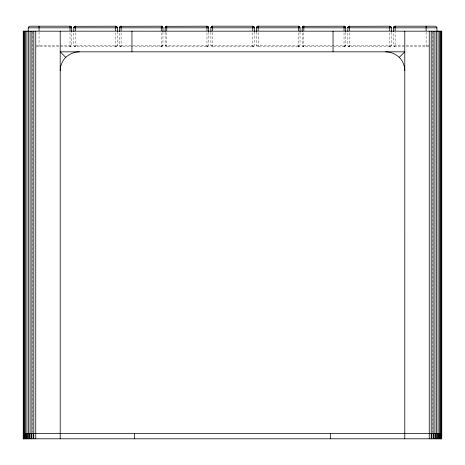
<?xml version="1.0" encoding="UTF-8"?>
<svg xmlns="http://www.w3.org/2000/svg" width="465" height="465" viewBox="0 0 465 465"><rect width="100%" height="100%" fill="white"/><g stroke="black" fill="none" stroke-linecap="round" stroke-linejoin="round"><path stroke-width="0.35" stroke-dasharray="2.33 1.74" d="M36.194 46.849L70.604 46.727L71.657 45.221L71.657 32.178M210.901 32.178L210.901 45.221L211.372 46.372L212.528 46.849L253.326 46.727L254.378 45.221L254.378 32.178M165.121 32.178L165.121 45.221L165.598 46.372L166.749 46.849L207.547 46.727L208.599 45.221L208.599 32.178M256.535 32.178L256.535 45.221L257.011 46.372L258.168 46.849L298.96 46.727L300.018 45.221L300.018 32.178M70.465 46.727L70.023 46.849L70.023 32.178M116.122 46.727L75.034 46.796L74.307 46.372L73.83 45.221L73.83 32.178M161.756 46.727L120.673 46.796L119.941 46.372L119.464 45.221L119.464 32.178M207.413 46.727L206.972 46.849L206.972 32.178M253.193 46.727L252.751 46.849L252.751 32.178M298.826 46.727L298.385 46.849L298.385 32.178M344.478 46.727L303.395 46.796L302.663 46.372L302.192 45.221L302.192 32.178M390.135 46.727L349.052 46.796L348.32 46.372L347.843 45.221L347.843 32.178M116.256 46.727L115.68 46.849L115.68 32.178M161.896 46.727L161.314 46.849L161.314 32.178M344.617 46.727L344.036 46.849L344.036 32.178M390.269 46.727L389.693 46.849L389.693 32.178M207.588 46.727L206.972 46.849L208.122 46.372L208.599 45.221L165.121 45.221L165.249 45.843A1.61 1.61 0 0 0 166.749 46.855L166.749 32.178M299.007 46.727L298.385 46.849L299.541 46.372L300.018 45.221L256.535 45.221L256.663 45.843A1.61 1.61 0 0 0 258.168 46.855L258.168 32.178M70.651 46.727L70.023 46.849L71.18 46.372L71.657 45.221L36.235 45.221M253.379 46.727L252.751 46.849L253.902 46.372L254.378 45.221L210.901 45.221L211.906 46.727L212.528 46.849L212.528 32.178M428.916 45.221L393.495 45.221L393.495 32.178M428.963 46.849L395.128 46.849L393.971 46.372L393.495 45.221L393.623 45.843A1.61 1.61 0 0 0 395.128 46.855L395.128 32.178M394.686 46.727L394.89 46.727M349.035 46.727L349.477 46.849L349.477 32.178M303.378 46.727L303.819 46.849L303.819 32.178M257.726 46.727L257.93 46.727M212.087 46.727L212.29 46.727M166.307 46.727L166.511 46.727M120.656 46.727L121.098 46.849L121.098 32.178M75.016 46.727L75.458 46.849L75.458 32.178M349.238 46.727L349.477 46.849A1.61 1.61 0 0 1 347.971 45.843L347.843 45.221L391.321 45.221L391.321 32.178M303.581 46.727L303.819 46.849A1.61 1.61 0 0 1 302.32 45.843L302.192 45.221L345.669 45.221L345.669 32.178M120.859 46.727L121.098 46.849A1.61 1.61 0 0 1 119.592 45.843L119.464 45.221L162.948 45.221L162.948 32.178M75.22 46.727L74.307 46.372L73.83 45.221L117.308 45.221L117.308 32.178M432.276 31.905L432.276 432.276M426.109 32.178L426.109 46.849M39.043 32.178L39.043 46.849M32.724 31.905L32.724 432.276M117.308 45.221L116.831 46.372L115.68 46.849L116.831 46.372L117.308 45.221M162.948 45.221L162.471 46.372L161.314 46.849L162.471 46.372L162.948 45.221M345.669 45.221L345.193 46.372L344.036 46.849L345.193 46.372L345.669 45.221M391.321 45.221L390.85 46.372L389.693 46.849L390.85 46.372L391.321 45.221"/><path stroke-width="0.7" d="M60.212 70.663C60.247 65.71 62.24 60.857 65.687 57.305M28.173 31.451L28.301 27.203L29.807 26.197L70.023 26.197C72.563 26.424 71.476 29.876 71.657 31.451M300.018 31.451C299.832 29.882 300.919 26.424 298.385 26.197L258.168 26.197C255.599 26.488 256.744 29.818 256.535 31.451M436.978 31.451L436.85 27.203L435.345 26.197L395.128 26.197C392.559 26.488 393.71 29.818 393.495 31.451M254.378 31.451C254.198 29.876 255.285 26.424 252.751 26.197L212.528 26.197C209.965 26.488 211.11 29.824 210.901 31.451M75.016 26.325L115.68 26.197C118.215 26.424 117.134 29.876 117.308 31.451M120.656 26.325L161.314 26.197C163.849 26.424 162.767 29.882 162.948 31.451M166.307 26.325L206.972 26.197C209.506 26.424 208.419 29.882 208.599 31.451M212.087 26.325L212.528 26.197L212.528 30.725M257.726 26.325L258.168 26.197L258.168 30.725M303.378 26.325L344.036 26.197C346.576 26.424 345.489 29.882 345.669 31.451M349.035 26.325L389.693 26.197C392.228 26.424 391.141 29.882 391.321 31.451M394.686 26.325L395.128 26.197L395.128 30.725M74.882 26.325L75.458 26.197L75.458 30.725M120.522 26.325L121.098 26.197L121.098 30.725M166.174 26.325L166.749 26.197L166.749 30.725M303.244 26.325L303.819 26.197L303.819 30.725M348.895 26.325L349.477 26.197L349.477 30.725M211.906 26.325L212.528 26.197L211.372 26.674L210.901 27.83L254.378 27.83L253.902 26.674L252.751 26.197L252.751 30.725M257.54 26.325L258.168 26.197L257.011 26.674L256.535 27.83L300.018 27.83L299.541 26.674L298.385 26.197L298.385 30.725M394.5 26.325L395.128 26.197L393.971 26.674L393.495 27.83L436.978 27.83M79.236 51.83C74.237 51.865 69.343 53.899 65.78 57.398L60.212 51.83L404.788 51.83L399.22 57.398C395.663 53.894 390.763 51.865 385.77 51.83M28.173 27.83L71.657 27.83L71.18 26.674L70.023 26.197L70.023 30.725M23.25 433.368L441.75 433.368M390.135 26.325L389.693 26.197L389.693 30.725M344.478 26.325L344.036 26.197L344.036 30.725M298.826 26.325L298.623 26.325M253.193 26.325L252.983 26.325M207.413 26.325L206.972 26.197L206.972 30.725M161.756 26.325L161.314 26.197L161.314 30.725M116.122 26.325L115.68 26.197L115.68 30.725M70.465 26.325L70.261 26.325M389.932 26.325L390.85 26.674L391.321 27.83L347.843 27.83L347.843 31.451M344.274 26.325L345.193 26.674L345.669 27.83L302.192 27.83L302.192 31.451M207.21 26.325L208.122 26.674L208.599 27.83L165.121 27.83L165.121 31.451M161.553 26.325L162.471 26.674L162.948 27.83L119.464 27.83L119.464 31.451M115.919 26.325L116.831 26.674L117.308 27.83L73.83 27.83L73.83 31.451M399.313 57.305C402.76 60.857 404.753 65.71 404.788 70.663M441.599 31.178L441.558 438.803M441.14 31.178L441.14 438.803M440.994 433.368L440.994 438.803M440.39 31.178L440.39 438.803M440.07 433.368L440.07 438.803M439.361 31.178L439.361 438.803M438.821 433.368L438.821 438.803M438.088 31.178L438.088 438.803M437.28 433.368L437.28 438.803M436.594 31.178L436.594 438.803M435.496 433.368L435.496 438.803M434.92 31.178L434.92 438.803M433.52 433.368L433.52 438.803M433.113 31.178L433.113 438.803M431.415 433.368L431.415 438.803M431.2 31.178L431.2 438.803M429.247 31.178L429.247 438.803M426.109 26.197L426.109 30.725M404.788 31.178L404.794 438.803M333.05 31.178L333.05 51.83M330.33 433.368L330.33 438.803M134.67 433.368L134.67 438.803M131.955 31.178L131.95 51.83M60.206 31.178L60.206 438.803M39.043 26.197L39.043 30.725M35.753 31.178L35.753 438.803M33.8 31.178L33.8 438.803M33.585 433.368L33.585 438.803M31.887 31.178L31.887 438.803M31.48 433.368L31.48 438.803M30.08 31.178L30.08 438.803M29.504 433.368L29.504 438.803M28.406 31.178L28.406 438.803M27.72 433.368L27.72 438.803M26.912 31.178L26.912 438.803M26.18 433.368L26.18 438.803M25.639 31.178L25.639 438.803M24.93 433.368L24.93 438.803M24.61 31.178L24.61 438.803M24.006 433.368L24.006 438.803M23.86 31.178L23.86 438.803M23.442 433.368L23.442 438.803M23.401 31.178L23.401 438.803M119.517 27.406L119.464 27.83L119.941 26.674L121.098 26.197L119.941 26.674L119.517 27.406M165.174 27.406L165.121 27.83L165.598 26.674L166.749 26.197L165.598 26.674L165.174 27.406M302.238 27.406L302.192 27.83L302.663 26.674L303.819 26.197L302.663 26.674L302.238 27.406M347.896 27.406L347.843 27.83L348.32 26.674L349.477 26.197L348.32 26.674L347.896 27.406M73.889 27.406L73.83 27.83L74.307 26.674L75.458 26.197L74.307 26.674L73.889 27.406M441.75 31.178L23.25 31.178L23.25 438.803L441.75 438.803L441.75 31.178"/></g></svg>
